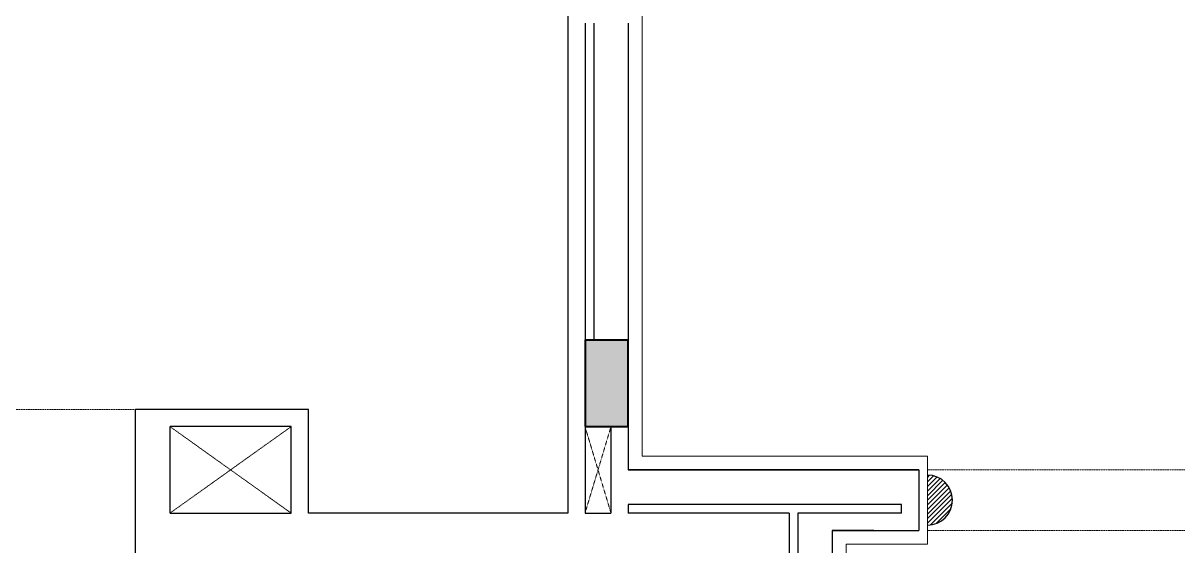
# Model space of a CAD drawing. Header units: inches. Extents: x 274057 to 444617, y 485849 to 635630.
# Drawn here: x 412637 to 419315, y 624056 to 627081 of the extents above; entities that cross this region are included whole.
import ezdxf

# ---------------------------------------------------------------- set-up
doc = ezdxf.new("R2010")
doc.units = ezdxf.units.IN
doc.header["$MEASUREMENT"] = 0
doc.linetypes.add('HIDDEN', pattern=[0.375, 0.25, -0.125])
doc.linetypes.add('HIDDEN2', pattern=[0.1875, 0.125, -0.0625])
for name, color, linetype, lineweight in [('A-FLOR-HIDN', 8, 'HIDDEN', 13), ('A-SHAFT', 3, 'HIDDEN2', 18), ('A-WALL-HATCH', 252, 'Continuous', 20), ('A-WALL-TILE', 8, 'Continuous', 9), ('XREF-V2-FF_COLS$0$A-COLS', 8, 'Continuous', 40), ('XREF-V2-FF_COLS$0$A-COLS-PATT', 253, 'Continuous', 20)]:
    doc.layers.add(name, color=color, linetype=linetype, lineweight=lineweight)
doc.layers.add('A-FURN', color=253, linetype='Continuous')
doc.layers.add('A-WALL', color=7, linetype='Continuous')

# ---------------------------------------------------------------- blocks, each defined once
blk = doc.blocks.new('stonecladding')
at = {"layer": 'A-WALL-TILE'}
for p, q in [((20000, 43450.8, 0), (20000, 37345.8, 0)), ((20000, 37345.8, 0), (21650, 37345.8, 0)), ((21650, 37265.8, 0), (21650, 37345.8, 0))]:
    blk.add_line(p, q, dxfattribs=at)
blk = doc.blocks.new('first floor villa 2')
at = {"layer": 'A-WALL-HATCH'}
h = blk.add_hatch(dxfattribs=at)
h.set_pattern_fill('ANSI31,_O', color=256, scale=150, angle=-13.97142)
h.set_pattern_definition([(45, (86288.18, -41897.041), (-13.258252, 13.258252), [])])
h.paths.add_polyline_path([(106665.1, 51441.9), (106665.1, 51151.9, 1)])
at = {"layer": 'XREF-V2-FF_COLS$0$A-COLS-PATT'}
blk.add_hatch(color=256, dxfattribs=at).paths.add_polyline_path([(104685.1, 51721.9), (104935.1, 51721.9), (104935.1, 52221.9), (104685.1, 52221.9)])
at = {"layer": 'A-FLOR-HIDN', "color": 1, "linetype": 'HIDDEN'}
for p, q in [((99585.1, 51821.9), (102085.1, 51821.9)), ((106665.1, 51471.9, 0), (111765.1, 51471.9, 0)), ((106665.1, 51121.9, 0), (111765.1, 51121.9, 0))]:
    blk.add_line(p, q, dxfattribs=at)
at = {"layer": 'A-SHAFT'}
for p, q in [((102285.1, 51221.9), (102985.1, 51721.9)), ((102285.1, 51721.9), (102985.1, 51221.9)), ((104685.1, 51721.9, 0), (104835.1, 51221.9, 0)), ((104685.1, 51221.9, 0), (104835.1, 51721.9, 0))]:
    blk.add_line(p, q, dxfattribs=at)
blk.add_lwpolyline([(102985.1, 51221.9), (102285.1, 51221.9), (102285.1, 51721.9), (102985.1, 51721.9), (102985.1, 51221.9)], dxfattribs=at)
at = {"layer": 'A-SHAFT', "elevation": 0}
blk.add_lwpolyline([(104685.1, 51221.9), (104835.1, 51221.9), (104835.1, 51721.9), (104685.1, 51721.9)], close=True, dxfattribs=at)
at = {"layer": 'A-WALL'}
for p, q in [((104585.1, 57816.9), (104585.1, 51221.9)), ((104935.1, 54056.9, 0), (104935.1, 52221.9)), ((103085.1, 51821.9), (102085.1, 51821.9)), ((102085.1, 50146.9), (102085.1, 51821.9)), ((103085.1, 51221.9), (103085.1, 51821.9)), ((102985.1, 51721.9), (102285.1, 51721.9)), ((102285.1, 51221.9), (102285.1, 51721.9)), ((102985.1, 51221.9), (102985.1, 51721.9)), ((104935.1, 51721.9), (104935.1, 51471.9)), ((106615.1, 51471.9), (104935.1, 51471.9)), ((104935.1, 51471.9, 0), (106615.1, 51471.9, 0)), ((106615.1, 51471.9, 0), (106615.1, 51121.9, 0)), ((102285.1, 51221.9), (102985.1, 51221.9)), ((104585.1, 51221.9), (103085.1, 51221.9)), ((106115.1, 51121.9), (106115.1, 50466.9)), ((106355.1, 51121.9), (106115.1, 51121.9)), ((106115.1, 51121.9, 0), (106615.1, 51121.9, 0))]:
    blk.add_line(p, q, dxfattribs=at)
at = {"layer": 'A-WALL', "color": 1}
for p, q in [((104685.1, 54056.9, 0), (104685.1, 52221.9)), ((104735.1, 54056.9, 0), (104735.1, 52221.9)), ((104685.1, 51721.9), (104685.1, 51221.9)), ((104835.1, 51721.9), (104835.1, 51221.9)), ((106515.1, 51271.9, 0), (104935.1, 51271.9)), ((104935.1, 51271.9), (104935.1, 51221.9)), ((106515.1, 51221.9, 0), (106515.1, 51271.9, 0)), ((104685.1, 51221.9), (104835.1, 51221.9)), ((105865.1, 51221.9), (104935.1, 51221.9)), ((105865.1, 51221.9), (105865.1, 50566.9)), ((105915.1, 51221.9), (105915.1, 50566.9)), ((106515.1, 51221.9, 0), (105915.1, 51221.9))]:
    blk.add_line(p, q, dxfattribs=at)
at = {"layer": 'A-WALL'}
blk.add_arc((106665.1, 51296.9, 0), 145, 270, 90, dxfattribs=at)
at = {"layer": 'A-WALL-TILE'}
for p, q in [((106665.1, 51471.9, 0), (106665.1, 51041.9, 0)), ((106195.1, 51041.9), (106195.1, 48761.9)), ((106195.1, 51041.9), (106665.1, 51041.9, 0))]:
    blk.add_line(p, q, dxfattribs=at)
at = {"layer": 'XREF-V2-FF_COLS$0$A-COLS', "elevation": 0}
blk.add_lwpolyline([(104685.1, 51721.9), (104935.1, 51721.9), (104935.1, 52221.9), (104685.1, 52221.9)], close=True, dxfattribs=at)
blk.add_lwpolyline([(104685.1, 51721.9), (104935.1, 51721.9), (104935.1, 52221.9), (104685.1, 52221.9)], close=True, dxfattribs=at)
at = {"layer": 'A-WALL'}
blk.add_blockref('stonecladding', (85015.1, 14206.2), dxfattribs=at)

msp = doc.modelspace()

# ---------------------------------------------------------------- block references
at = {"layer": 'A-FURN'}
msp.add_blockref('first floor villa 2', (311201.6, 573024), dxfattribs=at)

doc.saveas('drawing.dxf')
